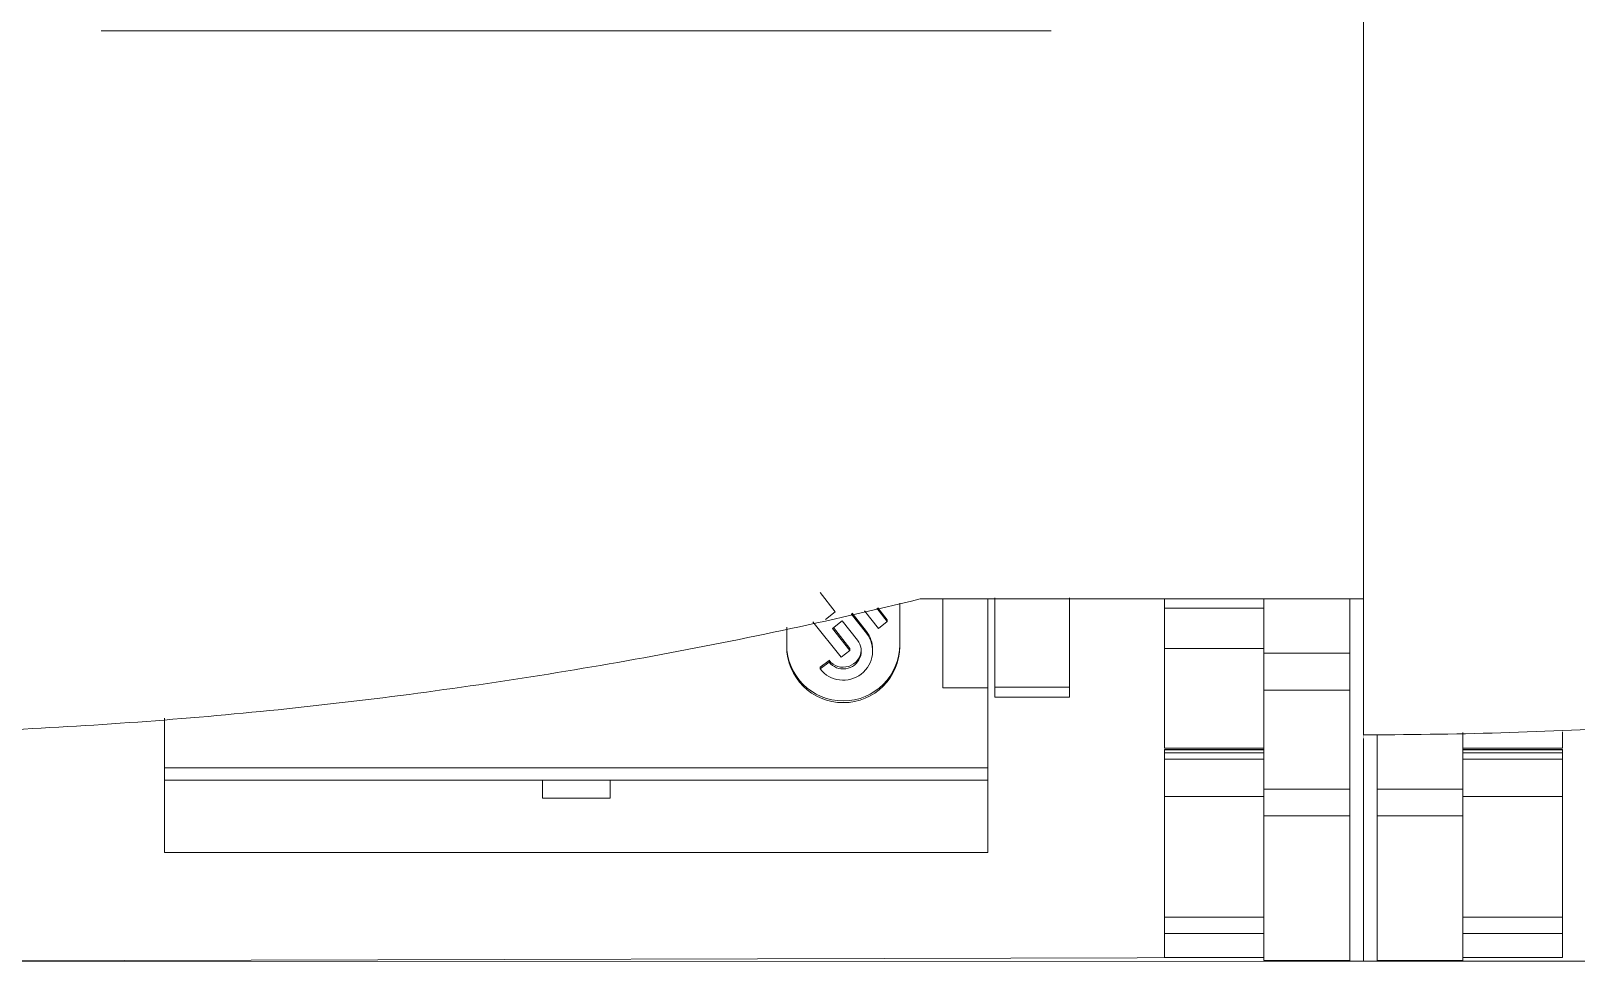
# Model space of a CAD drawing. Header units: millimetres. Extents: x 1359 to 3577, y 1336 to 3557.
# Drawn here: x 2806.71 to 2840.87, y 3183.08 to 3203.63 of the extents above; entities that cross this region are included whole.
import ezdxf

# ---------------------------------------------------------------- set-up
doc = ezdxf.new("R2010")
doc.units = ezdxf.units.MM
doc.set_wipeout_variables(frame=1)
doc.layers.add('000-PI-Oprema', color=30, linetype='Continuous', lineweight=5)

msp = doc.modelspace()

# ---------------------------------------------------------------- linework, layer by layer
for p, q in [((2956.571, 3200.246), (2756.571, 3200.246)), ((2956.571, 3199.561), (2756.571, 3199.425)), ((2756.571, 3199.251), (2956.571, 3199.251)), ((2956.571, 3194.613), (2756.571, 3194.613)), ((2956.571, 3183.383), (2756.571, 3183.383)), ((2956.571, 3183.083), (2756.571, 3183.083))]:
    msp.add_line(p, q)

# ---------------------------------------------------------------- next in the draw order: wipeouts: each hides what was drawn before it
msp.add_wipeout([(2801.371, 3330.083), (2836.171, 3330.083), (2836.171, 3183.083), (2801.371, 3183.083)])

# ---------------------------------------------------------------- next in the draw order: linework, layer by layer
at = {"layer": '000-PI-Oprema', "color": 0, "linetype": 'ByBlock', "lineweight": 0}
for p, q in [((2829.271, 3203.633), (2808.271, 3203.633)), ((2824.16, 3191.223), (2824.496, 3190.797)), ((2825.921, 3190.032), (2825.921, 3190.987)), ((2826.371, 3191.083), (2836.171, 3191.083)), ((2826.871, 3191.083), (2826.871, 3189.123)), ((2827.871, 3189.123), (2827.871, 3191.083)), ((2831.771, 3190.883), (2831.771, 3191.083)), ((2833.971, 3189.882), (2833.971, 3191.083)), ((2835.871, 3189.882), (2835.871, 3191.083)), ((2836.171, 3191.002), (2836.171, 3183.083)), ((2824.496, 3190.797), (2824.28, 3190.63)), ((2824.434, 3190.434), (2824.65, 3190.602)), ((2824.65, 3190.602), (2824.986, 3190.175)), ((2825.183, 3190.328), (2824.847, 3190.754)), ((2825.183, 3190.367), (2824.866, 3190.769)), ((2825.141, 3190.822), (2825.447, 3190.433)), ((2825.644, 3190.586), (2825.413, 3190.88)), ((2825.644, 3190.625), (2825.439, 3190.885)), ((2825.644, 3190.625), (2825.644, 3190.586)), ((2831.771, 3189.985), (2831.771, 3190.883)), ((2831.771, 3190.883), (2833.971, 3190.883)), ((2823.421, 3190.457), (2823.421, 3190.032)), ((2824.002, 3190.58), (2824.622, 3189.794)), ((2824.819, 3189.946), (2824.434, 3190.434)), ((2824.819, 3189.985), (2824.453, 3190.449)), ((2825.183, 3190.367), (2825.183, 3190.328)), ((2825.447, 3190.433), (2825.644, 3190.586)), ((2824.622, 3189.794), (2824.819, 3189.946)), ((2824.819, 3189.985), (2824.819, 3189.946)), ((2825.32, 3189.932), (2825.32, 3189.971)), ((2831.771, 3187.784), (2831.771, 3189.985)), ((2831.771, 3189.985), (2833.971, 3189.985)), ((2824.357, 3189.727), (2824.16, 3189.575)), ((2824.357, 3189.688), (2824.16, 3189.536)), ((2824.357, 3189.727), (2824.357, 3189.688)), ((2833.971, 3189.065), (2833.971, 3189.882)), ((2833.971, 3189.882), (2835.871, 3189.882)), ((2835.871, 3189.065), (2835.871, 3189.882)), ((2824.16, 3189.575), (2824.16, 3189.536)), ((2826.871, 3189.123), (2826.871, 3189.123)), ((2826.871, 3189.123), (2827.871, 3189.123)), ((2826.871, 3189.123), (2827.871, 3189.123)), ((2827.871, 3187.35), (2827.871, 3189.123)), ((2827.871, 3189.123), (2827.871, 3189.123)), ((2828.021, 3188.916), (2828.021, 3189.133)), ((2828.021, 3189.133), (2829.671, 3189.133)), ((2828.021, 3188.916), (2829.671, 3188.916)), ((2829.671, 3188.916), (2829.671, 3189.133)), ((2833.971, 3189.065), (2833.971, 3186.878)), ((2833.971, 3189.065), (2835.871, 3189.065)), ((2835.871, 3189.065), (2835.871, 3186.878)), ((2809.671, 3187.35), (2809.671, 3188.447)), ((2831.771, 3187.784), (2833.971, 3187.784)), ((2831.771, 3187.747), (2831.771, 3187.754)), ((2833.971, 3187.754), (2831.771, 3187.754)), ((2831.771, 3187.683), (2831.771, 3187.747)), ((2831.771, 3187.747), (2833.971, 3187.747)), ((2831.771, 3187.683), (2831.771, 3187.546)), ((2831.771, 3187.683), (2833.971, 3187.683)), ((2831.771, 3187.546), (2831.771, 3186.721)), ((2831.771, 3187.546), (2833.971, 3187.546)), ((2809.671, 3187.083), (2809.671, 3187.351)), ((2809.671, 3187.35), (2827.871, 3187.35)), ((2827.871, 3187.083), (2827.871, 3187.351)), ((2809.671, 3185.483), (2809.671, 3187.083)), ((2809.671, 3187.083), (2827.871, 3187.083)), ((2818.021, 3187.083), (2818.021, 3186.679)), ((2819.521, 3187.083), (2819.521, 3186.679)), ((2827.871, 3185.483), (2827.871, 3187.083)), ((2833.971, 3186.292), (2833.971, 3186.878)), ((2833.971, 3186.878), (2835.871, 3186.878)), ((2835.871, 3186.292), (2835.871, 3186.878)), ((2818.021, 3186.679), (2819.521, 3186.679)), ((2831.771, 3186.721), (2831.771, 3184.056)), ((2831.771, 3186.721), (2833.971, 3186.721)), ((2833.971, 3186.292), (2835.871, 3186.292)), ((2809.671, 3185.483), (2827.871, 3185.483)), ((2831.771, 3184.056), (2831.771, 3183.689)), ((2831.771, 3184.056), (2833.971, 3184.056)), ((2831.771, 3183.689), (2831.771, 3183.159)), ((2831.771, 3183.689), (2833.971, 3183.689)), ((2833.971, 3183.689), (2833.971, 3183.159)), ((2833.971, 3183.159), (2803.313, 3183.083)), ((2831.771, 3183.159), (2831.771, 3183.159)), ((2831.771, 3183.159), (2833.971, 3183.159)), ((2831.771, 3183.159), (2833.971, 3183.159)), ((2833.971, 3183.095), (2835.871, 3183.095)), ((2833.971, 3183.095), (2835.871, 3183.095)), ((2836.171, 3183.083), (2834.572, 3183.083))]:
    msp.add_line(p, q, dxfattribs=at)
for centre, major_axis, start_param, end_param in [((2824.671, 3189.932), (0.649, 0), 3.804818, 6.94641), ((2824.671, 3189.971), (0.649, 0), 6.283142, 6.94641), ((2824.671, 3190.071), (1.25, 0), 3.141593, 6.283185), ((2824.671, 3190.032), (1.25, 0), 3.141593, 6.283185), ((2824.671, 3189.932), (-0.399, 0), 0.663225, 3.804818), ((2824.671, 3189.971), (-0.399, 0), 0.663225, 3.092069)]:
    msp.add_ellipse(centre, major_axis=major_axis, ratio=0.991445, start_param=start_param, end_param=end_param, dxfattribs=at)
for points, knots in [([(2836.171, 3203.932), (2836.171, 3202.424), (2836.171, 3199.174), (2836.171, 3194.891), (2836.171, 3192.116), (2836.171, 3191.083)], [0, 0, 0, 0, 0.352188, 0.75882, 1, 1, 1, 1]), ([(2801.672, 3188.083), (2803.76, 3188.089), (2805.84, 3188.157), (2809.986, 3188.414), (2812.052, 3188.604), (2816.169, 3189.104), (2818.219, 3189.414), (2822.307, 3190.157), (2824.343, 3190.589), (2826.371, 3191.083)], [0, 0, 0, 0, 0.25, 0.25, 0.5, 0.5, 0.75, 0.75, 1, 1, 1, 1]), ([(2828.021, 3191.111), (2828.021, 3191.069), (2828.021, 3190.486), (2828.021, 3189.82), (2828.021, 3189.133)], [0, 0, 0, 0, 0.072727, 1, 1, 1, 1]), ([(2829.671, 3191.111), (2829.671, 3191.069), (2829.671, 3190.486), (2829.671, 3189.82), (2829.671, 3189.133)], [0, 0, 0, 0, 0.072727, 1, 1, 1, 1]), ([(2833.971, 3183.689), (2833.971, 3183.924), (2833.971, 3184.601), (2833.971, 3185.621), (2833.971, 3186.292)], [0, 0, 0, 0, 0.445928, 1, 1, 1, 1])]:
    msp.add_open_spline(points, degree=3, knots=knots, dxfattribs=at)
for points in [[(2833.971, 3190.992), (2833.971, 3191.014), (2833.971, 3191.038), (2833.971, 3191.064)], [(2835.871, 3183.095), (2835.871, 3183.136), (2835.871, 3183.426), (2835.871, 3184.491), (2835.871, 3185.621), (2835.871, 3186.292)], [(2833.971, 3183.095), (2833.971, 3183.107), (2833.971, 3183.128), (2833.971, 3183.159)]]:
    msp.add_open_spline(points, degree=3, dxfattribs=at)

# ---------------------------------------------------------------- next in the draw order: wipeouts: each hides what was drawn before it
msp.add_wipeout([(2836.171, 3330.083), (2870.971, 3330.083), (2870.971, 3183.083), (2836.171, 3183.083)])

# ---------------------------------------------------------------- next in the draw order: linework, layer by layer
for p, q in [((2836.472, 3188.083), (2836.171, 3188.083)), ((2836.171, 3188.002), (2836.171, 3183.083)), ((2836.471, 3188.071), (2836.471, 3186.878)), ((2838.371, 3188.132), (2838.371, 3186.878)), ((2840.571, 3187.784), (2840.571, 3188.149)), ((2838.371, 3187.784), (2840.571, 3187.784)), ((2840.571, 3187.754), (2838.371, 3187.754)), ((2840.571, 3187.747), (2838.371, 3187.747)), ((2840.571, 3187.683), (2838.371, 3187.683)), ((2840.571, 3187.546), (2838.371, 3187.546)), ((2840.571, 3187.747), (2840.571, 3187.754)), ((2840.571, 3187.683), (2840.571, 3187.747)), ((2840.571, 3187.683), (2840.571, 3187.546)), ((2840.571, 3187.546), (2840.571, 3186.721)), ((2836.471, 3186.292), (2836.471, 3186.878)), ((2838.371, 3186.878), (2836.471, 3186.878)), ((2838.371, 3186.292), (2838.371, 3186.878)), ((2840.571, 3186.721), (2838.371, 3186.721)), ((2840.571, 3186.721), (2840.571, 3184.056)), ((2838.371, 3186.292), (2836.471, 3186.292)), ((2840.571, 3184.056), (2838.371, 3184.056)), ((2840.571, 3184.056), (2840.571, 3183.689)), ((2838.371, 3183.689), (2838.371, 3183.159)), ((2840.571, 3183.689), (2838.371, 3183.689)), ((2840.571, 3183.689), (2840.571, 3183.159)), ((2836.471, 3183.095), (2838.371, 3183.095)), ((2838.371, 3183.095), (2836.471, 3183.095)), ((2868.771, 3183.159), (2838.113, 3183.083)), ((2838.371, 3183.159), (2840.571, 3183.159)), ((2840.571, 3183.159), (2838.371, 3183.159)), ((2840.571, 3183.159), (2840.571, 3183.159)), ((2838.113, 3183.083), (2836.171, 3183.083))]:
    msp.add_line(p, q, dxfattribs=at)
for points, knots in [([(2836.171, 3203.932), (2836.171, 3202.424), (2836.171, 3199.174), (2836.171, 3193.891), (2836.171, 3190.116), (2836.171, 3188.083)], [0, 0, 0, 0, 0.285532, 0.615204, 1, 1, 1, 1]), ([(2836.472, 3188.083), (2838.56, 3188.089), (2840.64, 3188.157), (2844.786, 3188.414), (2846.852, 3188.604), (2850.969, 3189.104), (2853.019, 3189.414), (2857.107, 3190.157), (2859.143, 3190.589), (2861.171, 3191.083)], [0, 0, 0, 0, 0.25, 0.25, 0.5, 0.5, 0.75, 0.75, 1, 1, 1, 1]), ([(2838.371, 3183.689), (2838.371, 3183.924), (2838.371, 3184.601), (2838.371, 3185.621), (2838.371, 3186.292)], [0, 0, 0, 0, 0.445928, 1, 1, 1, 1])]:
    msp.add_open_spline(points, degree=3, knots=knots, dxfattribs=at)
for points in [[(2836.471, 3183.095), (2836.471, 3183.136), (2836.471, 3183.426), (2836.471, 3184.491), (2836.471, 3185.621), (2836.471, 3186.292)], [(2838.371, 3183.095), (2838.371, 3183.107), (2838.371, 3183.128), (2838.371, 3183.159)]]:
    msp.add_open_spline(points, degree=3, dxfattribs=at)

doc.saveas('drawing.dxf')
